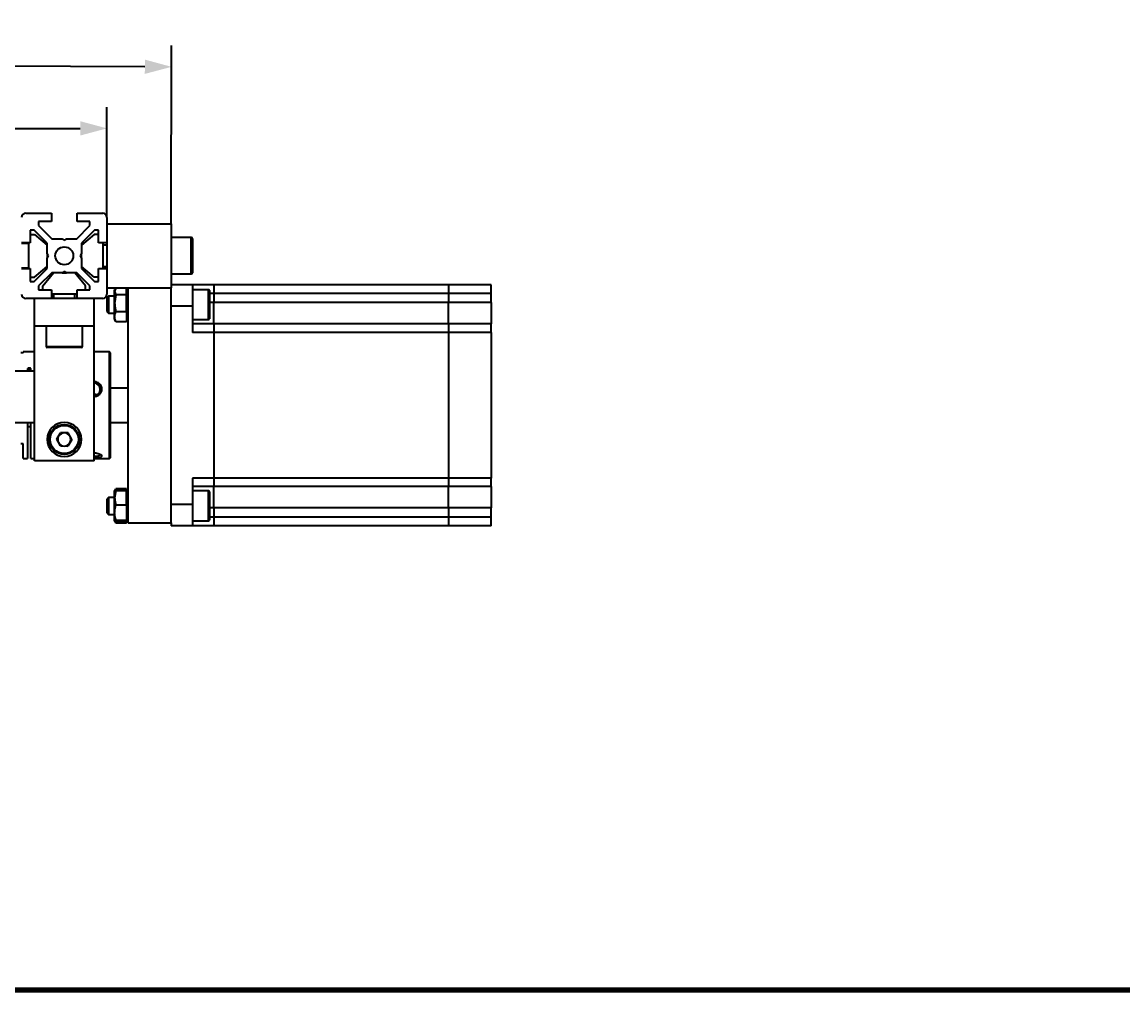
# Model space of a CAD drawing. Header units: millimetres. Extents: x 55 to 11032, y -227 to 3957.
# Drawn here: x 3709.4 to 3967, y 1679.4 to 1906.1 of the extents above; entities that cross this region are included whole.
import ezdxf

# ---------------------------------------------------------------- set-up
doc = ezdxf.new("R2010")
doc.units = ezdxf.units.MM
doc.header["$LTSCALE"] = 0.7
doc.header["$PDMODE"] = 35
doc.header["$PDSIZE"] = -4
doc.layers.get('0').update_dxf_attribs({"color": 255})
for name, color, linetype, lineweight in [('AM_5', 10, 'Continuous', 25), ('DIM', 94, 'Continuous', 25), ('KHUNGBV', 5, 'Continuous', 70)]:
    doc.layers.add(name, color=color, linetype=linetype, lineweight=lineweight)
doc.styles.add('TCVN-7284', font='tcvn+7284-2003r.ttf')
doc.dimstyles.new('TCVN_ISO-25_RadiusDia', dxfattribs={"dimtxt": 2.5, "dimasz": 2.5, "dimexe": 2, "dimexo": 0, "dimgap": 1, "dimtad": 1, "dimtoh": 1, "dimtxsty": 'TCVN-7284', "dimblk": 'Arrow', "dimcen": 0, "dimclrd": 256, "dimclre": 256, "dimclrt": 256, "dimadec": 0, "dimazin": 0, "dimtfac": 1, "dimtofl": 0, "dimtmove": 1, "dimatfit": 0, "dimldrblk": 'Arrow', "dimfxl": 1, "dimlwd": -1, "dimlwe": -1, "dimarcsym": 0})

# ---------------------------------------------------------------- blocks, each defined once
blk = doc.blocks.new('X_4')
at = {"color": 7, "linetype": 'Continuous', "lineweight": 25}
for p, q in [((3710.34, 1861.36), (3716.34, 1861.36)), ((3716.34, 1861.36), (3716.34, 1859.36)), ((3722.34, 1859.36), (3722.34, 1861.36)), ((3722.34, 1861.36), (3728.34, 1861.36)), ((3729.34, 1860.36), (3729.34, 1854.36)), ((3712.28, 1857.36), (3711.34, 1857.36)), ((3711.34, 1857.36), (3711.34, 1854.36)), ((3715.34, 1854.3), (3712.28, 1857.36)), ((3713.34, 1859.36), (3713.34, 1858.42)), ((3716.34, 1859.36), (3713.34, 1859.36)), ((3713.34, 1858.42), (3716.4, 1855.36)), ((3722.28, 1855.36), (3725.34, 1858.42)), ((3725.34, 1859.36), (3722.34, 1859.36)), ((3726.4, 1857.36), (3723.34, 1854.3)), ((3725.34, 1858.42), (3725.34, 1859.36)), ((3727.34, 1857.36), (3726.4, 1857.36)), ((3727.34, 1854.36), (3727.34, 1857.36)), ((3729.34, 1858.86), (3744.34, 1858.86)), ((3744.34, 1858.86), (3744.34, 1843.86)), ((3711.34, 1856.36), (3712.34, 1856.36)), ((3712.34, 1856.36), (3715.34, 1853.86)), ((3716.4, 1855.36), (3718.82, 1855.36)), ((3718.82, 1855.36), (3719.34, 1855.06)), ((3719.34, 1855.06), (3719.86, 1855.36)), ((3719.86, 1855.36), (3722.28, 1855.36)), ((3726.34, 1856.36), (3723.34, 1853.86)), ((3727.34, 1856.36), (3726.34, 1856.36)), ((3749.09, 1855.61), (3744.34, 1855.61)), ((3749.34, 1855.36), (3749.34, 1849.83)), ((3711.34, 1854.36), (3709.34, 1854.36)), ((3711.04, 1854.26), (3709.34, 1854.26)), ((3710.34, 1854.26), (3710.34, 1854.36)), ((3711.04, 1848.46), (3711.04, 1854.26)), ((3715.34, 1851.88), (3715.34, 1854.3)), ((3723.34, 1854.3), (3723.34, 1851.88)), ((3729.34, 1854.36), (3727.34, 1854.36)), ((3728.34, 1854.36), (3728.34, 1848.36)), ((3729.34, 1853.86), (3728.34, 1853.86)), ((3729.34, 1854.36), (3729.34, 1848.36)), ((3715.34, 1851.88), (3715.34, 1850.84)), ((3715.64, 1851.36), (3715.34, 1851.88)), ((3715.34, 1850.84), (3715.64, 1851.36)), ((3715.34, 1848.42), (3715.34, 1850.84)), ((3723.34, 1851.88), (3723.04, 1851.36)), ((3723.04, 1851.36), (3723.34, 1850.84)), ((3723.34, 1850.84), (3723.34, 1851.88)), ((3723.34, 1850.84), (3723.34, 1848.42)), ((3749.34, 1849.83), (3749.34, 1847.36)), ((3711.04, 1848.46), (3709.34, 1848.46)), ((3709.34, 1848.36), (3711.34, 1848.36)), ((3710.34, 1848.36), (3710.34, 1848.46)), ((3711.34, 1848.36), (3711.34, 1845.36)), ((3712.28, 1845.36), (3715.34, 1848.42)), ((3712.34, 1846.36), (3715.34, 1848.86)), ((3716.4, 1847.36), (3713.34, 1844.3)), ((3714.34, 1844.36), (3716.84, 1847.36)), ((3718.82, 1847.36), (3716.4, 1847.36)), ((3719.34, 1847.66), (3718.82, 1847.36)), ((3718.82, 1847.36), (3719.86, 1847.36)), ((3719.86, 1847.36), (3719.34, 1847.66)), ((3722.28, 1847.36), (3719.86, 1847.36)), ((3724.34, 1844.36), (3721.84, 1847.36)), ((3725.34, 1844.3), (3722.28, 1847.36)), ((3726.34, 1846.36), (3723.34, 1848.86)), ((3723.34, 1848.42), (3726.4, 1845.36)), ((3727.34, 1845.36), (3727.34, 1848.36)), ((3727.34, 1848.36), (3729.34, 1848.36)), ((3728.34, 1848.86), (3729.34, 1848.86)), ((3729.34, 1848.36), (3729.34, 1842.36)), ((3744.34, 1847.11), (3749.09, 1847.11)), ((3711.34, 1846.36), (3712.34, 1846.36)), ((3711.34, 1845.36), (3712.28, 1845.36)), ((3727.34, 1846.36), (3726.34, 1846.36)), ((3726.4, 1845.36), (3727.34, 1845.36)), ((3749.34, 1844.56), (3744.34, 1844.56)), ((3749.34, 1844.56), (3749.34, 1839.56)), ((3754.34, 1844.56), (3749.34, 1844.56)), ((3754.34, 1844.56), (3754.34, 1842.56)), ((3754.35, 1844.51), (3754.34, 1844.51)), ((3809.33, 1844.56), (3754.35, 1844.56)), ((3754.35, 1844.56), (3754.35, 1842.56)), ((3809.33, 1844.56), (3809.33, 1842.56)), ((3809.33, 1844.51), (3809.34, 1844.51)), ((3819.34, 1844.56), (3809.34, 1844.56)), ((3809.34, 1844.56), (3809.34, 1842.56)), ((3819.34, 1842.56), (3819.34, 1844.56)), ((3713.34, 1844.3), (3713.34, 1843.36)), ((3713.34, 1843.36), (3716.34, 1843.36)), ((3714.34, 1843.36), (3714.34, 1844.36)), ((3716.34, 1843.36), (3716.34, 1841.36)), ((3722.34, 1842.36), (3716.34, 1842.36)), ((3716.84, 1842.36), (3716.84, 1841.36)), ((3721.84, 1841.36), (3721.84, 1842.36)), ((3722.34, 1841.36), (3722.34, 1843.36)), ((3722.34, 1843.36), (3725.34, 1843.36)), ((3724.34, 1843.36), (3724.34, 1844.36)), ((3725.34, 1843.36), (3725.34, 1844.3)), ((3729.34, 1843.86), (3744.34, 1843.86)), ((3729.73, 1841.93), (3729.34, 1841.54)), ((3731.14, 1841.93), (3729.73, 1841.93)), ((3729.73, 1841.93), (3729.73, 1839.17)), ((3731.37, 1843.82), (3731.14, 1843.43)), ((3731.4, 1843.8), (3731.14, 1843.1)), ((3731.14, 1843.1), (3731.14, 1843.43)), ((3731.14, 1840.22), (3731.14, 1843.1)), ((3731.45, 1842.24), (3731.14, 1840.22)), ((3733.94, 1842.24), (3731.45, 1842.24)), ((3733.94, 1843.1), (3733.94, 1843.86)), ((3734.34, 1843.43), (3733.94, 1843.43)), ((3733.94, 1842.24), (3733.94, 1843.1)), ((3733.94, 1840.22), (3733.94, 1842.24)), ((3734.34, 1788.86), (3734.34, 1843.86)), ((3744.34, 1788.86), (3744.34, 1843.86)), ((3753.14, 1843.43), (3749.34, 1843.43)), ((3753.34, 1843.23), (3753.34, 1838.67)), ((3754.34, 1842.56), (3754.34, 1840.41)), ((3754.35, 1842.56), (3754.34, 1842.56)), ((3809.33, 1842.56), (3754.35, 1842.56)), ((3754.35, 1842.56), (3754.35, 1840.41)), ((3809.33, 1842.56), (3809.33, 1840.41)), ((3809.33, 1842.56), (3809.34, 1842.56)), ((3819.34, 1842.56), (3809.34, 1842.56)), ((3809.34, 1842.56), (3809.34, 1840.41)), ((3819.34, 1840.41), (3819.34, 1842.56)), ((3716.34, 1841.36), (3710.34, 1841.36)), ((3712.34, 1834.86), (3712.34, 1841.36)), ((3722.34, 1841.36), (3716.34, 1841.36)), ((3728.34, 1841.36), (3722.34, 1841.36)), ((3726.34, 1834.86), (3726.34, 1841.36)), ((3729.34, 1841.54), (3729.34, 1839.32)), ((3729.34, 1839.32), (3729.34, 1838.32)), ((3731.14, 1837.06), (3731.14, 1840.22)), ((3733.94, 1838.21), (3733.94, 1840.22)), ((3749.34, 1839.56), (3744.34, 1839.56)), ((3749.34, 1839.56), (3749.34, 1833.41)), ((3754.35, 1840.41), (3754.34, 1840.41)), ((3754.34, 1835.41), (3754.34, 1840.41)), ((3809.33, 1840.41), (3754.35, 1840.41)), ((3754.35, 1835.41), (3754.35, 1840.41)), ((3809.33, 1835.41), (3809.33, 1840.41)), ((3809.33, 1840.41), (3809.34, 1840.41)), ((3819.34, 1840.41), (3809.34, 1840.41)), ((3809.34, 1835.41), (3809.34, 1840.41)), ((3819.34, 1840.41), (3819.34, 1835.41)), ((3729.34, 1838.32), (3729.73, 1837.93)), ((3729.73, 1839.17), (3729.73, 1837.93)), ((3729.73, 1837.93), (3731.14, 1837.93)), ((3731.14, 1836.43), (3731.14, 1837.06)), ((3733.94, 1838.21), (3731.45, 1838.21)), ((3733.94, 1838.21), (3733.94, 1837.06)), ((3733.94, 1837.06), (3733.94, 1835.9)), ((3753.34, 1838.67), (3753.34, 1836.63)), ((3726.34, 1834.86), (3712.34, 1834.86)), ((3712.34, 1803.36), (3712.34, 1834.86)), ((3715.09, 1834.86), (3715.09, 1830.11)), ((3723.59, 1830.11), (3723.59, 1834.86)), ((3726.34, 1803.36), (3726.34, 1834.86)), ((3731.14, 1836.43), (3731.37, 1836.04)), ((3731.45, 1835.9), (3731.4, 1836.06)), ((3733.94, 1835.9), (3731.45, 1835.9)), ((3733.94, 1836.43), (3734.34, 1836.43)), ((3749.34, 1836.43), (3753.14, 1836.43)), ((3754.34, 1835.41), (3749.34, 1835.41)), ((3754.34, 1835.41), (3754.34, 1833.41)), ((3754.35, 1835.36), (3754.34, 1835.36)), ((3809.33, 1835.41), (3754.35, 1835.41)), ((3754.35, 1835.41), (3754.35, 1833.41)), ((3809.33, 1835.41), (3809.33, 1833.41)), ((3809.33, 1835.36), (3809.34, 1835.36)), ((3819.34, 1835.41), (3809.34, 1835.41)), ((3809.34, 1835.41), (3809.34, 1833.41)), ((3819.34, 1833.41), (3819.34, 1835.41)), ((3754.34, 1833.41), (3749.34, 1833.41)), ((3754.34, 1833.41), (3754.34, 1799.31)), ((3754.35, 1833.41), (3754.34, 1833.41)), ((3809.33, 1833.41), (3754.35, 1833.41)), ((3754.35, 1833.41), (3754.35, 1799.31)), ((3809.33, 1833.41), (3809.33, 1799.31)), ((3809.33, 1833.41), (3809.34, 1833.41)), ((3819.34, 1833.41), (3809.34, 1833.41)), ((3809.34, 1833.41), (3809.34, 1799.31)), ((3819.34, 1833.41), (3819.34, 1799.31)), ((3723.34, 1829.86), (3715.34, 1829.86)), ((3709.14, 1828.73), (3709.54, 1828.73)), ((3712.34, 1828.86), (3709.74, 1828.86)), ((3709.74, 1828.76), (3709.74, 1828.86)), ((3729.94, 1828.86), (3726.34, 1828.86)), ((3730.14, 1828.66), (3729.94, 1828.86)), ((3729.94, 1803.86), (3729.94, 1828.86)), ((3730.14, 1804.06), (3730.14, 1828.66)), ((3712.34, 1824.36), (3306.34, 1824.36)), ((3710.74, 1824.86), (3710.74, 1824.36)), ((3711.34, 1825.02), (3710.94, 1825.02)), ((3711.54, 1824.36), (3711.54, 1824.86)), ((3734.34, 1820.36), (3730.14, 1820.36)), ((3306.34, 1812.36), (3712.34, 1812.36)), ((3710.74, 1812.36), (3710.74, 1803.86)), ((3710.74, 1811.36), (3711.54, 1811.36)), ((3711.54, 1803.86), (3711.54, 1812.36)), ((3730.14, 1812.36), (3734.34, 1812.36)), ((3717.57, 1808.39), (3718.48, 1809.91)), ((3718.43, 1806.84), (3717.57, 1808.39)), ((3720.26, 1809.88), (3718.48, 1809.91)), ((3721.11, 1808.33), (3720.26, 1809.88)), ((3709.54, 1807.35), (3709.14, 1807.35)), ((3709.74, 1803.86), (3709.74, 1807.19)), ((3718.43, 1806.84), (3720.2, 1806.81)), ((3721.11, 1808.33), (3720.2, 1806.81)), ((3709.74, 1803.86), (3710.74, 1803.86)), ((3711.54, 1803.86), (3712.34, 1803.86)), ((3726.34, 1803.36), (3712.34, 1803.36)), ((3726.34, 1803.86), (3729.94, 1803.86)), ((3729.94, 1803.86), (3730.14, 1804.06)), ((3754.34, 1799.31), (3749.34, 1799.31)), ((3749.34, 1799.31), (3749.34, 1793.16)), ((3754.34, 1799.31), (3754.34, 1797.31)), ((3754.35, 1799.31), (3754.34, 1799.31)), ((3809.33, 1799.31), (3754.35, 1799.31)), ((3754.35, 1799.31), (3754.35, 1797.31)), ((3809.33, 1799.31), (3809.33, 1797.31)), ((3809.33, 1799.31), (3809.34, 1799.31)), ((3819.34, 1799.31), (3809.34, 1799.31)), ((3809.34, 1799.31), (3809.34, 1797.31)), ((3819.34, 1797.31), (3819.34, 1799.31)), ((3731.32, 1796.6), (3731.14, 1796.29)), ((3731.45, 1796.36), (3731.14, 1794.65)), ((3731.14, 1794.65), (3731.14, 1796.29)), ((3731.34, 1796.58), (3731.45, 1796.8)), ((3731.45, 1796.8), (3731.38, 1796.51)), ((3733.94, 1796.8), (3731.45, 1796.8)), ((3733.94, 1796.36), (3731.45, 1796.36)), ((3733.94, 1796.36), (3733.94, 1796.8)), ((3733.94, 1794.65), (3733.94, 1796.36)), ((3734.34, 1796.29), (3733.94, 1796.29)), ((3754.34, 1797.31), (3749.34, 1797.31)), ((3753.14, 1796.29), (3749.34, 1796.29)), ((3753.34, 1796.09), (3753.34, 1791.53)), ((3754.35, 1797.36), (3754.34, 1797.36)), ((3754.34, 1792.31), (3754.34, 1797.31)), ((3809.33, 1797.31), (3754.35, 1797.31)), ((3754.35, 1792.31), (3754.35, 1797.31)), ((3809.33, 1797.36), (3809.34, 1797.36)), ((3809.33, 1792.31), (3809.33, 1797.31)), ((3819.34, 1797.31), (3809.34, 1797.31)), ((3809.34, 1792.31), (3809.34, 1797.31)), ((3819.34, 1797.31), (3819.34, 1792.31)), ((3729.73, 1794.79), (3729.34, 1794.4)), ((3729.34, 1794.4), (3729.34, 1792.18)), ((3731.14, 1794.79), (3729.73, 1794.79)), ((3729.73, 1794.79), (3729.73, 1792.03)), ((3731.14, 1791.15), (3731.14, 1794.65)), ((3733.94, 1792.94), (3731.45, 1792.94)), ((3733.94, 1792.94), (3733.94, 1794.65)), ((3733.94, 1792.94), (3733.94, 1791.15)), ((3749.34, 1793.16), (3744.34, 1793.16)), ((3749.34, 1793.16), (3749.34, 1788.16)), ((3729.34, 1792.18), (3729.34, 1791.18)), ((3729.34, 1791.18), (3729.73, 1790.79)), ((3729.73, 1792.03), (3729.73, 1790.79)), ((3729.73, 1790.79), (3731.14, 1790.79)), ((3731.14, 1789.29), (3731.14, 1791.15)), ((3733.94, 1791.15), (3733.94, 1789.37)), ((3753.34, 1791.53), (3753.34, 1789.49)), ((3754.35, 1792.31), (3754.34, 1792.31)), ((3754.34, 1792.31), (3754.34, 1790.16)), ((3809.33, 1792.31), (3754.35, 1792.31)), ((3754.35, 1792.31), (3754.35, 1790.16)), ((3809.33, 1792.31), (3809.34, 1792.31)), ((3809.33, 1792.31), (3809.33, 1790.16)), ((3819.34, 1792.31), (3809.34, 1792.31)), ((3809.34, 1792.31), (3809.34, 1790.16)), ((3819.34, 1790.16), (3819.34, 1792.31)), ((3731.45, 1789.37), (3731.14, 1789.29)), ((3731.14, 1789.29), (3731.32, 1788.98)), ((3733.94, 1789.37), (3731.45, 1789.37)), ((3733.94, 1789.22), (3731.45, 1789.22)), ((3733.94, 1788.78), (3731.45, 1788.78)), ((3733.94, 1789.29), (3733.94, 1789.37)), ((3733.94, 1789.29), (3734.34, 1789.29)), ((3733.94, 1789.22), (3733.94, 1789.29)), ((3733.94, 1789.22), (3733.94, 1788.78)), ((3734.34, 1788.86), (3744.34, 1788.86)), ((3744.34, 1788.86), (3744.34, 1788.16)), ((3749.34, 1788.16), (3744.34, 1788.16)), ((3749.34, 1789.29), (3753.14, 1789.29)), ((3754.34, 1788.16), (3749.34, 1788.16)), ((3754.34, 1790.16), (3754.34, 1788.16)), ((3754.35, 1790.16), (3754.34, 1790.16)), ((3754.35, 1788.21), (3754.34, 1788.21)), ((3809.33, 1790.16), (3754.35, 1790.16)), ((3754.35, 1790.16), (3754.35, 1788.16)), ((3809.33, 1788.16), (3754.35, 1788.16)), ((3809.33, 1790.16), (3809.33, 1788.16)), ((3809.33, 1790.16), (3809.34, 1790.16)), ((3809.33, 1788.21), (3809.34, 1788.21)), ((3819.34, 1790.16), (3809.34, 1790.16)), ((3809.34, 1790.16), (3809.34, 1788.16)), ((3819.34, 1788.16), (3809.34, 1788.16)), ((3819.34, 1788.16), (3819.34, 1790.16))]:
    blk.add_line(p, q, dxfattribs=at)
at = {"color": 8, "linetype": 'Continuous', "lineweight": 25}
for p, q in [((3749.09, 1849.74), (3749.09, 1855.61)), ((3749.09, 1847.11), (3749.09, 1849.74)), ((3753.14, 1838.59), (3753.14, 1843.43)), ((3754.34, 1842.56), (3753.34, 1842.56)), ((3754.34, 1840.41), (3753.34, 1840.41)), ((3753.14, 1836.43), (3753.14, 1838.59)), ((3715.09, 1830.11), (3723.59, 1830.11)), ((3710.94, 1825.02), (3710.94, 1824.36)), ((3711.34, 1825.02), (3711.34, 1824.36)), ((3753.14, 1791.45), (3753.14, 1796.29)), ((3753.14, 1789.29), (3753.14, 1791.45)), ((3754.34, 1792.31), (3753.34, 1792.31)), ((3754.34, 1790.16), (3753.34, 1790.16))]:
    blk.add_line(p, q, dxfattribs=at)
at = {"color": 7, "linetype": 'Continuous', "lineweight": 25, "flags": 128}
blk.add_lwpolyline([(3727.76, 1804.82), (3727.64, 1804.63), (3727.29, 1804.47), (3726.76, 1804.36), (3726.34, 1804.33)], dxfattribs=at)
at = {"color": 7, "linetype": 'Continuous', "lineweight": 25}
for centre, radius in [((3719.34, 1851.36), 2.1), ((3719.34, 1808.36), 3.5), ((3719.34, 1808.36), 3.3)]:
    blk.add_circle(centre, radius, dxfattribs=at)
for centre, radius, start, end in [((3710.34, 1860.36), 1, 90, 180), ((3728.34, 1860.36), 1, 0, 90), ((3749.09, 1855.36), 0.25, 0, 90), ((3749.09, 1847.36), 0.25, 270, 0), ((3710.34, 1842.36), 1, 180, 270), ((3728.34, 1842.36), 1, 270, 360), ((3753.14, 1843.23), 0.2, 0, 90), ((3753.14, 1836.63), 0.2, 270, 360), ((3715.34, 1830.11), 0.25, 180, 270), ((3723.34, 1830.11), 0.25, 270, 0), ((3726.21, 1820.05), 1.54, 274.856, 85.144), ((3719.34, 1808.36), 4, 0, 180), ((3719.34, 1808.36), 1.54, 148.966, 208.966), ((3719.34, 1808.36), 1.54, 88.966, 148.966), ((3719.34, 1808.36), 1.54, 28.966, 88.966), ((3719.34, 1808.36), 1.54, 328.966, 28.966), ((3719.34, 1808.36), 4, 180, 0), ((3719.34, 1808.36), 1.54, 208.966, 268.966), ((3719.34, 1808.36), 1.54, 268.966, 328.966), ((3753.14, 1796.09), 0.2, 0, 90), ((3753.14, 1789.49), 0.2, 270, 360)]:
    blk.add_arc(centre, radius, start, end, dxfattribs=at)
for points, knots in [([(3731.14, 1843.1), (3731.14, 1843.08), (3731.15, 1842.79), (3731.31, 1842.5), (3731.45, 1842.24)], [0, 0, 0, 0, 0.070174, 1, 1, 1, 1]), ([(3731.14, 1840.22), (3731.14, 1840.18), (3731.15, 1839.5), (3731.31, 1838.83), (3731.45, 1838.21)], [0, 0, 0, 0, 0.070174, 1, 1, 1, 1]), ([(3731.14, 1837.06), (3731.15, 1837.16), (3731.16, 1837.55), (3731.33, 1837.93), (3731.45, 1838.21)], [0, 0, 0, 0, 0.268634, 1, 1, 1, 1]), ([(3731.45, 1835.9), (3731.41, 1836), (3731.22, 1836.38), (3731.18, 1836.77), (3731.14, 1837.06)], [0, 0, 0, 0, 0.257551, 1, 1, 1, 1]), ([(3709.54, 1828.73), (3709.56, 1828.73), (3709.58, 1828.73), (3709.62, 1828.73), (3709.66, 1828.73), (3709.7, 1828.74), (3709.73, 1828.75), (3709.74, 1828.75), (3709.74, 1828.76)], [0, 0, 0, 0, 0.127394, 0.252521, 0.376705, 0.500819, 0.749405, 1, 1, 1, 1]), ([(3710.94, 1825.02), (3710.93, 1825.02), (3710.9, 1825.02), (3710.86, 1825.01), (3710.82, 1824.99), (3710.79, 1824.96), (3710.75, 1824.92), (3710.74, 1824.88), (3710.74, 1824.86)], [0, 0, 0, 0, 0.127394, 0.252521, 0.376705, 0.500819, 0.749405, 1, 1, 1, 1]), ([(3711.54, 1824.86), (3711.54, 1824.88), (3711.53, 1824.92), (3711.5, 1824.96), (3711.46, 1824.99), (3711.42, 1825.01), (3711.38, 1825.02), (3711.36, 1825.02), (3711.34, 1825.02)], [0, 0, 0, 0, 0.250166, 0.498735, 0.622936, 0.747237, 0.872491, 1, 1, 1, 1]), ([(3727.51, 1821.44), (3727.35, 1821.54), (3727.05, 1821.74), (3726.63, 1821.87), (3726.4, 1821.88), (3726.34, 1821.88)], [0, 0, 0, 0, 0.457, 0.86214, 1, 1, 1, 1]), ([(3728.14, 1820.17), (3728.13, 1820.29), (3728.12, 1820.54), (3727.98, 1820.88), (3727.79, 1821.19), (3727.6, 1821.35), (3727.51, 1821.44)], [0, 0, 0, 0, 0.25514, 0.499947, 0.744846, 1, 1, 1, 1]), ([(3726.34, 1818.38), (3726.52, 1818.41), (3726.95, 1818.46), (3727.43, 1818.76), (3727.78, 1819.12), (3727.98, 1819.44), (3728.12, 1819.8), (3728.13, 1820.04), (3728.14, 1820.17)], [0, 0, 0, 0, 0.192924, 0.44927, 0.589597, 0.725696, 0.860665, 1, 1, 1, 1]), ([(3726.34, 1818.99), (3726.46, 1818.98), (3726.71, 1818.96), (3726.9, 1818.84), (3727, 1818.78)], [0, 0, 0, 0, 0.4844764, 1, 1, 1, 1]), ([(3709.74, 1807.19), (3709.74, 1807.21), (3709.73, 1807.25), (3709.7, 1807.29), (3709.66, 1807.32), (3709.62, 1807.33), (3709.58, 1807.34), (3709.56, 1807.34), (3709.54, 1807.35)], [0, 0, 0, 0, 0.250166, 0.498735, 0.622936, 0.747237, 0.872491, 1, 1, 1, 1]), ([(3727.51, 1804.11), (3727.64, 1804.14), (3727.89, 1804.19), (3728.11, 1804.32), (3728.17, 1804.49), (3728.04, 1804.68), (3727.72, 1804.87), (3727.27, 1805.02), (3726.79, 1805.12), (3726.47, 1805.14), (3726.34, 1805.14)], [0, 0, 0, 0, 0.128554, 0.249881, 0.375235, 0.50999, 0.643672, 0.777221, 0.912421, 1, 1, 1, 1]), ([(3726.34, 1804.03), (3726.52, 1804.03), (3726.95, 1804.04), (3727.3, 1804.08), (3727.51, 1804.11)], [0, 0, 0, 0, 0.419251, 1, 1, 1, 1]), ([(3731.14, 1796.29), (3731.14, 1796.29), (3731.15, 1796.31), (3731.31, 1796.34), (3731.45, 1796.36)], [0, 0, 0, 0, 0.070174, 1, 1, 1, 1]), ([(3731.14, 1794.65), (3731.14, 1794.61), (3731.15, 1794.03), (3731.31, 1793.47), (3731.45, 1792.94)], [0, 0, 0, 0, 0.070174, 1, 1, 1, 1]), ([(3731.14, 1791.15), (3731.15, 1791.32), (3731.16, 1791.92), (3731.33, 1792.51), (3731.45, 1792.94)], [0, 0, 0, 0, 0.268634, 1, 1, 1, 1]), ([(3731.45, 1789.37), (3731.41, 1789.52), (3731.22, 1790.1), (3731.18, 1790.7), (3731.14, 1791.15)], [0, 0, 0, 0, 0.257551, 1, 1, 1, 1]), ([(3731.14, 1789.29), (3731.14, 1789.29), (3731.15, 1789.27), (3731.31, 1789.24), (3731.45, 1789.22)], [0, 0, 0, 0, 0.070174, 1, 1, 1, 1]), ([(3731.45, 1788.78), (3731.4, 1788.84), (3731.29, 1789), (3731.25, 1789.17), (3731.23, 1789.27)], [0, 0, 0, 0, 0.417546, 1, 1, 1, 1])]:
    blk.add_open_spline(points, degree=3, knots=knots, dxfattribs=at)
blk = doc.blocks.new('Arrow')
at = {"layer": 'DIM'}
blk.add_solid([(-1, 0.268), (-1, -0.268), (0, 0)], dxfattribs=at)
blk = doc.blocks.new('*D709')
at = {"layer": 'Defpoints', "color": 0, "ltscale": 0.2, "transparency": 16777216}
for p in [(3729.34, 1881.2), (3289.34, 1860.36), (3729.34, 1860.36)]:
    blk.add_point(p, dxfattribs=at)
at = {"layer": 'DIM', "ltscale": 0.2, "transparency": 16777216}
for p, q in [((3289.34, 1860.36), (3289.34, 1886.2)), ((3729.34, 1860.36), (3729.34, 1886.2)), ((3295.59, 1881.2), (3723.09, 1881.2))]:
    blk.add_line(p, q, dxfattribs=at)
at = {"layer": 'DIM', "ltscale": 0.2, "transparency": 16777216, "xscale": 6.25, "yscale": 6.25, "zscale": 6.25, "rotation": 180}
blk.add_blockref('Arrow', (3289.34, 1881.2), dxfattribs=at)
at = {"layer": 'DIM', "ltscale": 0.2, "transparency": 16777216, "xscale": 6.25, "yscale": 6.25, "zscale": 6.25}
blk.add_blockref('Arrow', (3729.34, 1881.2), dxfattribs=at)
at = {"layer": 'DIM', "ltscale": 0.2, "transparency": 16777216, "insert": (3509.34, 1886.82), "char_height": 6.25, "attachment_point": 5, "style": 'TCVN-7284'}
blk.add_mtext('440', dxfattribs=at)
blk = doc.blocks.new('*D710')
at = {"layer": 'Defpoints', "color": 0, "ltscale": 0.2, "transparency": 16777216}
for p in [(3289.46, 1897.11), (3289.34, 1860.36), (3744.34, 1858.86)]:
    blk.add_point(p, dxfattribs=at)
at = {"layer": 'DIM', "ltscale": 0.2, "transparency": 16777216}
for p, q in [((3289.34, 1860.36), (3289.48, 1902.11)), ((3744.34, 1858.86), (3744.48, 1900.61)), ((3738.21, 1895.63), (3295.71, 1897.09))]:
    blk.add_line(p, q, dxfattribs=at)
at = {"layer": 'DIM', "ltscale": 0.2, "transparency": 16777216, "xscale": 6.25, "yscale": 6.25, "zscale": 6.25}
for p, rotation in [((3289.46, 1897.11), 179.8106974525418), ((3744.46, 1895.61), 359.8106974525418)]:
    blk.add_blockref('Arrow', p, dxfattribs=dict(at, rotation=rotation))
at = {"layer": 'DIM', "ltscale": 0.2, "transparency": 16777216, "insert": (3516.98, 1901.98), "char_height": 6.25, "attachment_point": 5, "rotation": 359.8107, "style": 'TCVN-7284'}
blk.add_mtext('455', dxfattribs=at)
blk = doc.blocks.new('dfhjd')
at = {"layer": 'KHUNGBV', "color": 9, "ltscale": 5}
blk.add_line((7718.44, 2639.71), (6559.44, 2639.71), dxfattribs=at)

msp = doc.modelspace()

# ---------------------------------------------------------------- block references
at = {"layer": 'AM_5'}
for name, p in [('dfhjd', (-3363.534, -960.28)), ('X_4', (0, 0))]:
    msp.add_blockref(name, p, dxfattribs=at)

# ---------------------------------------------------------------- dimensions: what is measured, and where the dimension line sits
at = {"layer": 'DIM', "ltscale": 0.2}
dim = msp.add_aligned_dim(p1=(3744.341, 1858.861), p2=(3289.341, 1860.364), distance=-36.748, dimstyle='TCVN_ISO-25_RadiusDia', override={"dimscale": 2.5}, dxfattribs=at)
dim.commit()
dim.dimension.update_dxf_attribs({"geometry": '*D710', "text_midpoint": (3516.981, 1901.985)})
dim = msp.add_linear_dim(base=(3729.341, 1881.2), p1=(3289.341, 1860.361), p2=(3729.341, 1860.361), dimstyle='TCVN_ISO-25_RadiusDia', override={"dimscale": 2.5}, dxfattribs=at)
dim.commit()
dim.dimension.update_dxf_attribs({"geometry": '*D709', "text_midpoint": (3509.341, 1886.825)})

doc.saveas('drawing.dxf')
